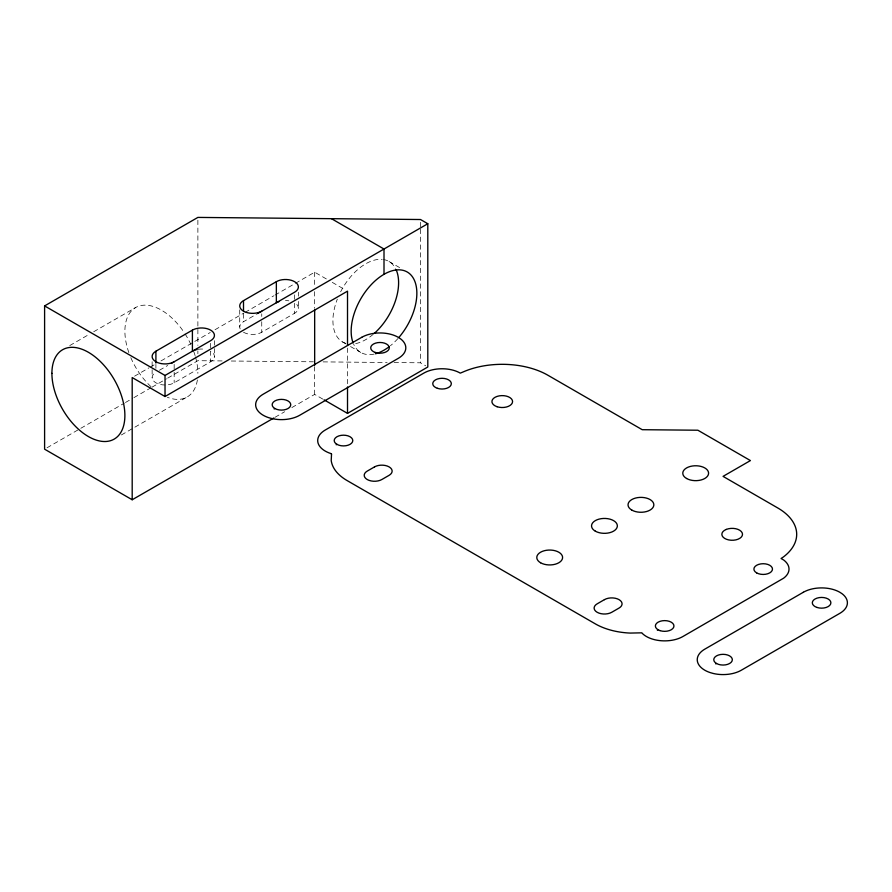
<?xml version="1.0" encoding="UTF-8"?>
<svg xmlns="http://www.w3.org/2000/svg" width="892" height="892" viewBox="0 0 892 892"><rect width="100%" height="100%" fill="white"/><g stroke="black" fill="none" stroke-linecap="round" stroke-linejoin="round"><path stroke-width="0.67" stroke-dasharray="4.46 3.34" d="M69.766 345.561L88.91 334.511M93.705 331.746L135.584 307.573M134.592 376.168L148.997 367.85M150.202 367.158L154.996 364.382M161.006 360.914L210.222 332.504M215.028 329.728L243.839 313.092M245.044 312.401L273.855 295.765M275.048 295.074L294.26 283.979M295.464 283.288L314.664 272.194L327.576 279.653M159.445 370.247L167.685 365.486M240.16 328.914A12.901 7.448 0 0 1 243.505 321.711L256.405 314.263M47.008 447.795L79.6 428.985M80.804 428.294L124.256 403.206M125.46 402.504L132.707 398.323M133.911 397.631L150.815 387.875M152.019 387.173L166.503 378.81M167.707 378.119L197.879 360.691L222.922 360.937M168.376 384.742A12.901 7.448 0 0 0 174.163 382.824L210.657 361.751L210.657 351.214A12.901 7.448 0 0 1 210.657 361.751M243.505 332.248A12.901 7.448 0 0 0 261.746 332.248L294.594 313.282L294.594 302.756A12.901 7.448 0 0 1 294.594 313.282M121.379 434.962L187.197 396.962M275.048 417.278L284.66 411.736M291.862 407.577L314.664 394.409L322.882 399.148M231.273 361.015L313.371 361.795M323.105 361.884L387.117 362.487M394.074 362.553L420.511 362.799L425.718 365.809M388.99 261.467L401.534 268.715M332.259 282.363L345.171 289.811M342.539 341.926L345.962 343.899M350.523 346.531L360.781 352.463M420.511 222.309L420.511 227.873M420.511 229.255L420.511 362.799M347.512 348.103L347.512 385.6M314.664 272.194L314.664 286.087M314.664 291.639L314.664 308.309M314.664 366.634L314.664 394.409M298.374 292.219L298.374 296.166M298.374 301.429L298.374 308.019M294.594 294.851L294.594 301.429M261.746 313.817L261.746 316.448M261.746 321.711L261.746 332.248M243.505 313.817L243.505 321.711M239.725 309.858L239.725 326.985M214.437 340.677L214.437 347.267M214.437 348.582L214.437 356.477M210.657 343.308L210.657 349.898M197.879 220.201L197.879 345.394M197.879 350.957L197.879 353.745M174.163 364.382L174.163 370.972M174.163 372.287L174.163 382.824M155.91 364.382L155.91 368.329M152.131 361.751L152.131 368.329M152.131 369.645L152.131 377.55M165.031 384.998A12.901 7.448 0 0 1 153.112 380.405A12.901 7.448 0 0 1 155.91 372.287M198.191 349.285A12.901 7.448 0 0 1 204.87 349.285M285.473 300.571A12.901 7.448 0 0 1 288.807 300.827M397.899 338.581A46.451 26.816 -60 0 1 390.428 345.728M374.138 354.102A46.451 26.816 -60 0 1 353.667 344.267M197.388 379.925A51.613 29.804 60 0 1 167.339 397.286M151.027 386.693A51.613 29.804 60 0 1 130.767 357.536M128.872 352.641A51.613 29.804 60 0 1 138.416 306.257A51.613 29.804 60 0 1 184.354 332.783M185.09 333.92A51.613 29.804 60 0 1 190.91 344.546M193.899 351.894A51.613 29.804 60 0 1 195.103 355.607M195.46 356.845A51.613 29.804 60 0 1 197.879 373.335M383.404 259.516A46.451 26.816 -60 0 1 395.524 268.481M373.224 334.322A46.451 26.816 -60 0 1 354.537 343.821M345.762 343.331A46.451 26.816 -60 0 1 337.321 299.154M340.61 291.84A46.451 26.816 -60 0 1 382.189 259.371"/><path stroke-width="1.34" d="M273.855 417.98L132.194 499.765L44.6 449.189L44.6 305.911L197.879 217.414L420.511 219.521L427.803 223.736L427.803 367.013L347.512 413.375L324.052 399.828M155.91 363.066L155.91 351.214L192.404 330.14A12.901 7.448 0 0 1 210.657 330.14A12.901 7.448 0 0 1 210.657 340.677L171.219 363.445M261.746 311.174A12.901 7.448 0 0 1 243.505 311.174A12.901 7.448 0 0 1 243.505 300.649L276.353 281.682A12.901 7.448 0 0 1 294.594 281.682A12.901 7.448 0 0 1 294.594 292.219L257.576 313.583M44.6 305.911L165.031 375.443L427.803 223.736M132.194 499.765L132.194 377.55L165.031 396.516L347.512 291.16L347.512 345.327M657.359 630.187L658.095 629.763M274.156 408.949L274.926 408.547A9.288 5.363 0 0 0 290.446 406.094A9.288 5.363 0 0 0 279.006 399.56A9.288 5.363 0 0 0 274.926 408.547M336.206 444.762L336.964 444.361A9.288 5.363 0 0 0 352.485 441.908A9.288 5.363 0 0 0 341.045 435.374A9.288 5.363 0 0 0 336.964 444.361M715.752 663.904L716.521 663.503A9.288 5.363 0 0 0 732.042 661.05A9.288 5.363 0 0 0 720.602 654.516A9.288 5.363 0 0 0 716.521 663.503M331.456 218.674L384.006 249.024L384.006 274.301M347.512 386.983L347.512 413.375M314.664 309.691L314.664 365.241M276.353 281.682L276.353 302.756A12.901 7.448 0 0 1 279.018 301.563M243.505 300.649L243.505 311.174M192.404 330.14L192.404 351.214A12.901 7.448 0 0 1 197.121 349.474M165.031 375.443L165.031 396.516M174.163 361.751A12.901 7.448 0 0 1 155.91 361.751A12.901 7.448 0 0 1 155.91 351.214M353.143 343.019A46.451 26.816 -60 0 1 371.585 284.292A46.451 26.816 -60 0 1 413.91 279.274A46.451 26.816 -60 0 1 398.757 337.611M389.369 346.564A46.451 26.816 -60 0 1 375.51 353.778M396.104 269.663A46.451 26.816 -60 0 1 374.261 333.43M331.534 454.028L331.211 460.473A54.936 31.711 0 0 0 347.144 480.587L595.321 623.865A54.936 31.711 0 0 0 630.165 633.075L641.883 632.829L642.318 633.42A25.801 14.896 0 0 0 682.915 636.509L783.589 578.217A25.801 14.896 0 0 0 783.767 560.076L781.069 558.503L783.366 556.987A64.514 37.252 0 0 0 777.802 507.983L723.055 476.373L750.428 460.573L697.878 430.223L642.218 429.699L547.878 375.231A64.514 37.252 0 0 0 462.981 372.02L460.283 373.124A25.801 14.896 0 0 0 423.789 373.124L325.257 430.022A25.801 14.896 0 0 0 330.598 453.459L331.534 454.028M361.751 337.31L263.207 394.197A25.801 14.896 0 0 0 268.559 417.634L271.581 418.493A25.801 14.896 0 0 0 299.701 415.271L398.245 358.372A25.801 14.896 0 0 0 400.475 338.77L398.245 337.31A25.801 14.896 0 0 0 361.751 337.31M374.517 466.895L367.225 471.11A10.325 5.954 0 0 0 367.225 479.528A10.325 5.954 0 0 0 381.821 479.528L389.124 475.313A10.325 5.954 0 0 0 389.124 466.895A10.325 5.954 0 0 0 374.517 466.895M604.442 599.636L597.149 603.851A10.325 5.954 0 0 0 597.149 612.28A10.325 5.954 0 0 0 611.745 612.28L619.048 608.065A10.325 5.954 0 0 0 619.048 599.636A10.325 5.954 0 0 0 604.442 599.636M803.346 592.266L704.803 649.153A25.801 14.896 0 0 0 710.155 672.59L713.176 673.449A25.801 14.896 0 0 0 741.308 670.226L839.84 613.328A25.801 14.896 0 0 0 842.07 593.726L839.84 592.266A25.801 14.896 0 0 0 803.346 592.266M726.278 529.424L724.282 530.472A10.325 5.954 0 0 0 724.56 538.333A10.325 5.954 0 0 0 738.085 539.203L740.07 538.155A10.325 5.954 0 0 0 739.803 530.294A10.325 5.954 0 0 0 726.278 529.424M660.013 630.622A9.288 5.363 0 0 0 673.951 625.972A9.288 5.363 0 0 0 660.013 621.334A9.288 5.363 0 0 0 660.013 630.622M631.815 510.09A12.901 7.448 0 0 0 653.401 506.745A12.901 7.448 0 0 0 637.602 497.625A12.901 7.448 0 0 0 631.815 510.09M540.574 562.763A12.901 7.448 0 0 0 562.161 559.418A12.901 7.448 0 0 0 546.361 550.297A12.901 7.448 0 0 0 540.574 562.763M437.392 388.31A9.288 5.363 0 0 0 451.33 383.66A9.288 5.363 0 0 0 437.392 379.022A9.288 5.363 0 0 0 437.392 388.31M756.628 572.876A9.288 5.363 0 0 0 772.171 570.467A9.288 5.363 0 0 0 760.798 563.9A9.288 5.363 0 0 0 756.628 572.876M497.1 406.73A10.325 5.954 0 0 0 512.577 401.567A10.325 5.954 0 0 0 497.1 396.405A10.325 5.954 0 0 0 497.1 406.73M686.561 478.48A12.901 7.448 0 0 0 708.148 475.135A12.901 7.448 0 0 0 692.348 466.014A12.901 7.448 0 0 0 686.561 478.48M595.321 531.153A12.901 7.448 0 0 0 616.907 527.819A12.901 7.448 0 0 0 601.108 518.687A12.901 7.448 0 0 0 595.321 531.153M375.354 352.485A9.288 5.363 0 0 0 389.291 347.847A9.288 5.363 0 0 0 375.354 343.197A9.288 5.363 0 0 0 375.354 352.485M816.949 607.441A9.288 5.363 0 0 0 830.887 602.791A9.288 5.363 0 0 0 816.949 598.153A9.288 5.363 0 0 0 816.949 607.441M51.903 373.335A51.613 29.804 60 0 0 106.639 441.44A51.613 29.804 60 0 0 106.639 368.452A51.613 29.804 60 0 0 51.903 373.335"/></g></svg>
